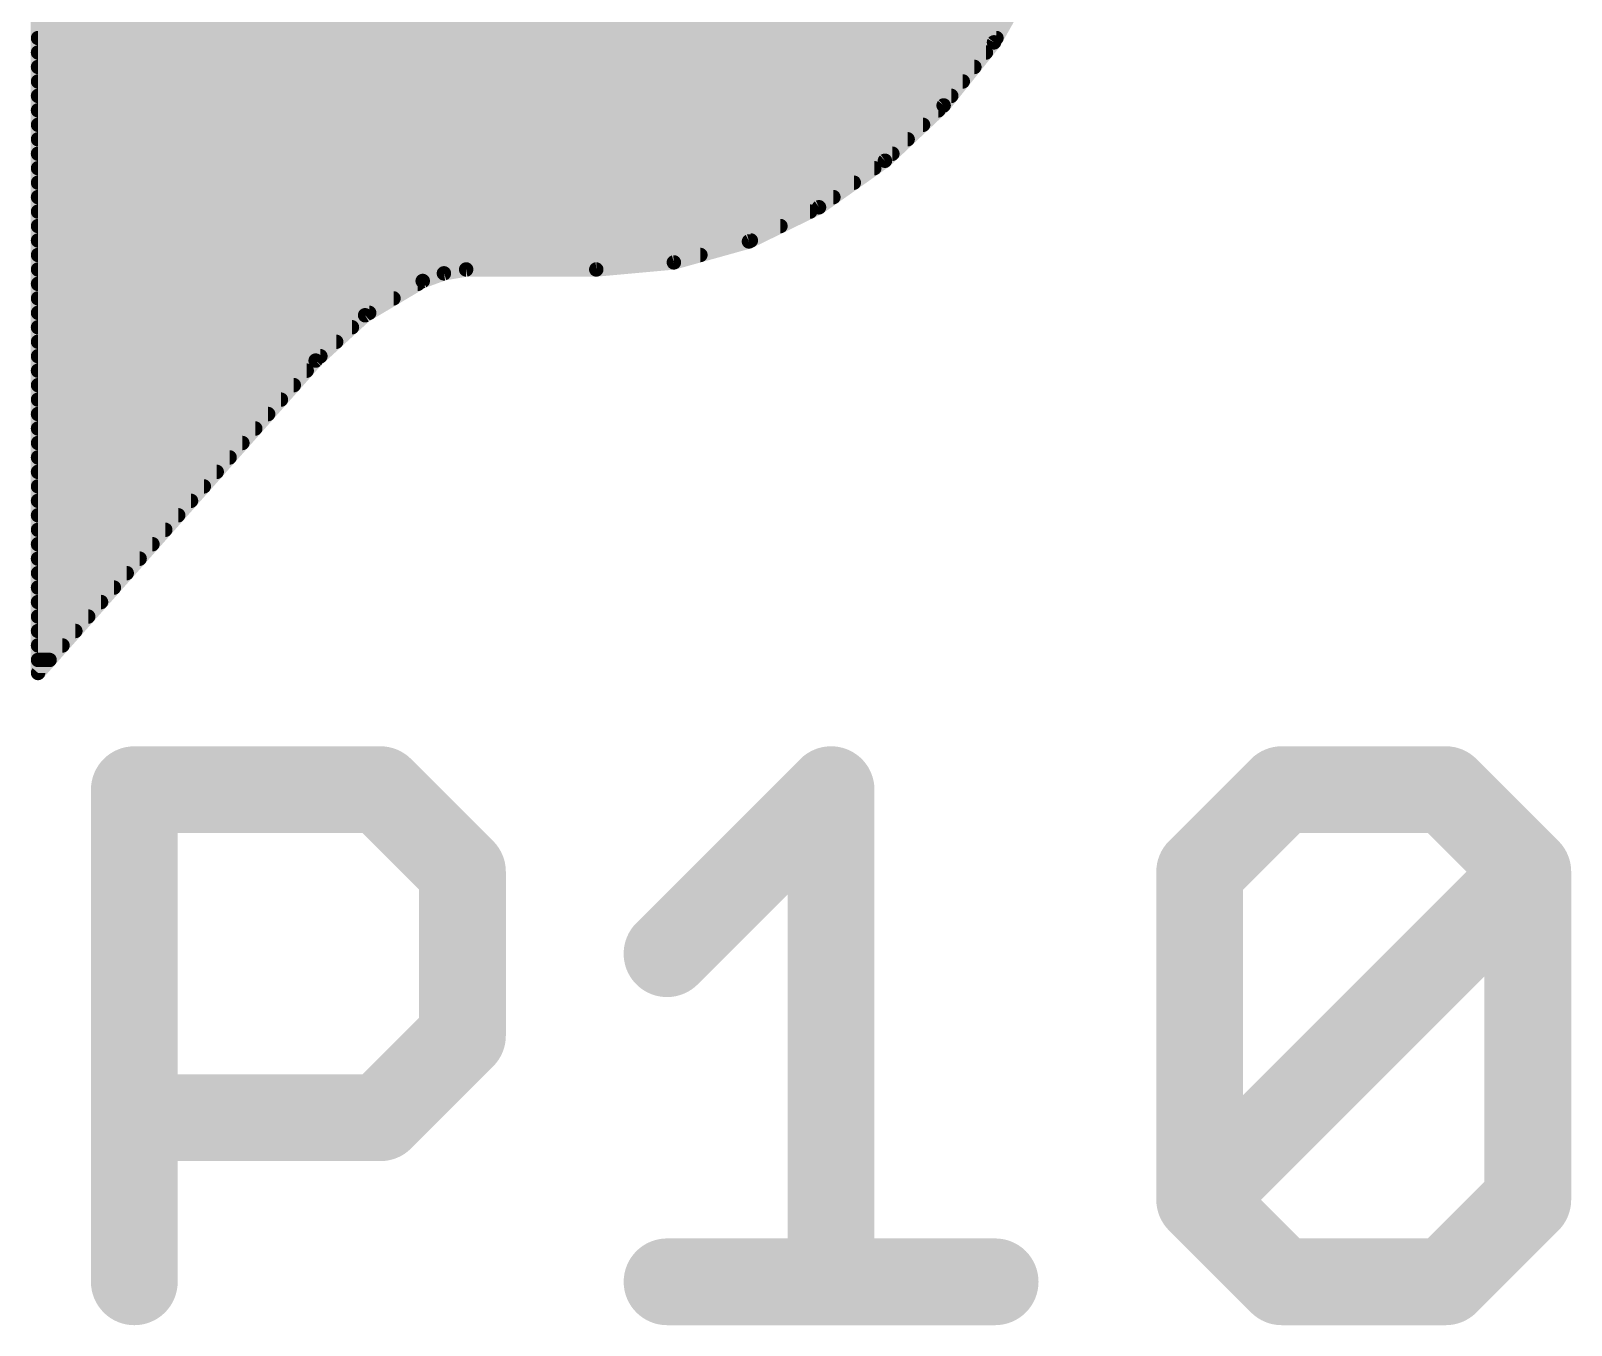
# Model space of a CAD drawing. Extents: x -43 to 64, y -8 to 16.
# Drawn here: x 6.718 to 9.424, y 10.795 to 13.068 of the extents above; entities that cross this region are included whole.
import ezdxf

# ---------------------------------------------------------------- set-up
doc = ezdxf.new("R2010")
doc.units = 0
doc.layers.add('21', color=41, linetype='CONTINUOUS')
doc.layers.add('23', color=53, linetype='CONTINUOUS')

msp = doc.modelspace()

# ---------------------------------------------------------------- linework, layer by layer
at = {"layer": '21'}
for points, const_width in [([(6.7311, 13.4569), (6.7311, 11.9405)], 0.0254), ([(8.41, 13.048), (8.5047, 13.2161)], 0.0254), ([(6.7311, 13.081), (8.4286, 13.081)], 0.0254), ([(6.7311, 13.0556), (8.4143, 13.0556)], 0.0254), ([(6.7311, 13.0302), (8.3958, 13.0302)], 0.0254), ([(8.3216, 12.9373), (8.41, 13.048)], 0.0254), ([(6.7311, 13.0048), (8.3755, 13.0048)], 0.0254), ([(6.7311, 12.9794), (8.3552, 12.9794)], 0.0254), ([(6.7311, 12.954), (8.3349, 12.954)], 0.0254), ([(6.7311, 12.9286), (8.3123, 12.9286)], 0.0254), ([(8.2184, 12.8401), (8.3216, 12.9373)], 0.0254), ([(6.7311, 12.9032), (8.2854, 12.9032)], 0.0254), ([(6.7311, 12.8778), (8.2584, 12.8778)], 0.0254), ([(6.7311, 12.8524), (8.2315, 12.8524)], 0.0254), ([(8.1027, 12.7584), (8.2184, 12.8401)], 0.0254), ([(6.7311, 12.827), (8.1998, 12.827)], 0.0254), ([(6.7311, 12.8016), (8.1639, 12.8016)], 0.0254), ([(6.7311, 12.7762), (8.1279, 12.7762)], 0.0254), ([(7.9797, 12.6984), (8.1027, 12.7584)], 0.0254), ([(6.7311, 12.7508), (8.0871, 12.7508)], 0.0254), ([(6.7311, 12.7254), (8.035, 12.7254)], 0.0254), ([(6.7311, 12.7), (7.9829, 12.7)], 0.0254), ([(7.8478, 12.6616), (7.9797, 12.6984)], 0.0254), ([(6.7311, 12.6746), (7.8944, 12.6746)], 0.0254), ([(6.7311, 12.6492), (7.7115, 12.6492)], 0.0254), ([(7.4439, 12.6424), (7.4829, 12.6492)], 0.0254), ([(7.4829, 12.6492), (7.7115, 12.6492)], 0.0254), ([(7.7115, 12.6492), (7.8478, 12.6616)], 0.0254), ([(6.7311, 12.6238), (7.3981, 12.6238)], 0.0254), ([(7.3055, 12.5687), (7.4067, 12.6289)], 0.0254), ([(7.4067, 12.6289), (7.4439, 12.6424)], 0.0254), ([(6.7311, 12.5984), (7.3554, 12.5984)], 0.0254), ([(6.7311, 12.573), (7.3127, 12.573)], 0.0254), ([(7.2187, 12.4892), (7.3055, 12.5687)], 0.0254), ([(6.7311, 12.5476), (7.2824, 12.5476)], 0.0254), ([(6.7311, 12.5222), (7.2547, 12.5222)], 0.0254), ([(6.7311, 12.4968), (7.227, 12.4968)], 0.0254), ([(6.7311, 11.9405), (7.2187, 12.4892)], 0.0254), ([(6.7311, 12.4714), (7.2029, 12.4714)], 0.0254), ([(6.7311, 12.446), (7.1803, 12.446)], 0.0254), ([(6.7311, 12.4206), (7.1577, 12.4206)], 0.0254), ([(6.7311, 12.3952), (7.1352, 12.3952)], 0.0254), ([(6.7311, 12.3698), (7.1126, 12.3698)], 0.0254), ([(6.7311, 12.3444), (7.09, 12.3444)], 0.0254), ([(6.7311, 12.319), (7.0675, 12.319)], 0.0254), ([(6.7311, 12.2936), (7.0449, 12.2936)], 0.0254), ([(6.7311, 12.2682), (7.0223, 12.2682)], 0.0254), ([(6.7311, 12.2428), (6.9997, 12.2428)], 0.0254), ([(6.7311, 12.2174), (6.9772, 12.2174)], 0.0254), ([(6.7311, 12.192), (6.9546, 12.192)], 0.0254), ([(6.7311, 12.1666), (6.932, 12.1666)], 0.0254), ([(6.7311, 12.1412), (6.9095, 12.1412)], 0.0254), ([(6.7311, 12.1158), (6.8869, 12.1158)], 0.0254), ([(6.7311, 12.0904), (6.8643, 12.0904)], 0.0254), ([(6.7311, 12.065), (6.8417, 12.065)], 0.0254), ([(6.7311, 12.0396), (6.8192, 12.0396)], 0.0254), ([(6.7311, 12.0142), (6.7966, 12.0142)], 0.0254), ([(6.7311, 11.9888), (6.774, 11.9888)], 0.0254), ([(6.7311, 11.9634), (6.7514, 11.9634)], 0.0254), ([(6.9002, 10.8712), (6.9002, 11.7355)], 0.1524), ([(6.9002, 11.7355), (7.3324, 11.7355)], 0.1524), ([(7.3324, 11.7355), (7.4765, 11.5915)], 0.1524), ([(7.8358, 11.4474), (8.1239, 11.7355)], 0.1524), ([(8.1239, 11.7355), (8.1239, 10.8712)], 0.1524), ([(8.7713, 11.5915), (8.9153, 11.7355)], 0.1524), ([(8.9153, 11.7355), (9.2034, 11.7355)], 0.1524), ([(9.2034, 11.7355), (9.3475, 11.5915)], 0.1524), ([(7.4765, 11.5915), (7.4765, 11.3034)], 0.1524), ([(8.7713, 11.0153), (8.7713, 11.5915)], 0.1524), ([(8.7713, 11.0153), (9.3475, 11.5915)], 0.1524), ([(9.3475, 11.5915), (9.3475, 11.0153)], 0.1524), ([(7.4765, 11.3034), (7.3324, 11.1593)], 0.1524), ([(7.3324, 11.1593), (6.9002, 11.1593)], 0.1524), ([(8.9153, 10.8712), (8.7713, 11.0153)], 0.1524), ([(9.3475, 11.0153), (9.2034, 10.8712)], 0.1524), ([(7.8358, 10.8712), (8.412, 10.8712)], 0.1524), ([(9.2034, 10.8712), (8.9153, 10.8712)], 0.1524)]:
    msp.add_lwpolyline(points, dxfattribs=dict(at, const_width=const_width))
for points, const_width in [([(6.7311, 13.0619, 1), (6.7311, 13.0493)], 0.0127), ([(8.4143, 13.0493, 1), (8.4143, 13.0619)], 0.0127), ([(6.7311, 13.0366, 1), (6.7311, 13.0239)], 0.0127), ([(8.3958, 13.0239, 1), (8.3958, 13.0366)], 0.0127), ([(8.4045, 13.0511, 1), (8.4155, 13.0449)], 0.0127), ([(8.415, 13.044, 1), (8.405, 13.052)], 0.0127), ([(6.7311, 13.0112, 1), (6.7311, 12.9985)], 0.0127), ([(8.3755, 12.9985, 1), (8.3755, 13.0112)], 0.0127), ([(6.7311, 12.9857, 1), (6.7311, 12.9731)], 0.0127), ([(8.3552, 12.9731, 1), (8.3552, 12.9857)], 0.0127), ([(6.7311, 12.9604, 1), (6.7311, 12.9477)], 0.0127), ([(8.3349, 12.9477, 1), (8.3349, 12.9604)], 0.0127), ([(6.7311, 12.935, 1), (6.7311, 12.9223)], 0.0127), ([(8.3123, 12.9223, 1), (8.3123, 12.935)], 0.0127), ([(8.3166, 12.9413, 1), (8.3265, 12.9333)], 0.0127), ([(8.3259, 12.9327, 1), (8.3172, 12.9419)], 0.0127), ([(6.7311, 12.9095, 1), (6.7311, 12.8969)], 0.0127), ([(8.2854, 12.8969, 1), (8.2854, 12.9095)], 0.0127), ([(6.7311, 12.8841, 1), (6.7311, 12.8715)], 0.0127), ([(8.2584, 12.8715, 1), (8.2584, 12.8841)], 0.0127), ([(6.7311, 12.8588, 1), (6.7311, 12.8461)], 0.0127), ([(8.2141, 12.8447, 1), (8.2228, 12.8355)], 0.0127), ([(8.2221, 12.8349, 1), (8.2148, 12.8453)], 0.0127), ([(8.2315, 12.8461, 1), (8.2315, 12.8588)], 0.0127), ([(6.7311, 12.8333, 1), (6.7311, 12.8207)], 0.0127), ([(8.1998, 12.8207, 1), (8.1998, 12.8333)], 0.0127), ([(6.7311, 12.8079, 1), (6.7311, 12.7953)], 0.0127), ([(8.1639, 12.7953, 1), (8.1639, 12.8079)], 0.0127), ([(6.7311, 12.7826, 1), (6.7311, 12.7699)], 0.0127), ([(8.099, 12.7636, 1), (8.1064, 12.7532)], 0.0127), ([(8.1055, 12.7527, 1), (8.0999, 12.7641)], 0.0127), ([(8.1279, 12.7699, 1), (8.1279, 12.7826)], 0.0127), ([(6.7311, 12.7571, 1), (6.7311, 12.7445)], 0.0127), ([(8.0871, 12.7445, 1), (8.0871, 12.7571)], 0.0127), ([(6.7311, 12.7317, 1), (6.7311, 12.7191)], 0.0127), ([(8.035, 12.7191, 1), (8.035, 12.7317)], 0.0127), ([(6.7311, 12.7064, 1), (6.7311, 12.6937)], 0.0127), ([(7.9769, 12.7041, 1), (7.9824, 12.6927)], 0.0127), ([(7.9814, 12.6923, 1), (7.978, 12.7045)], 0.0127), ([(7.9829, 12.6937, 1), (7.9829, 12.7064)], 0.0127), ([(6.7311, 12.6809, 1), (6.7311, 12.6683)], 0.0127), ([(6.7311, 12.6555, 1), (6.7311, 12.6429)], 0.0127), ([(7.4829, 12.6555, 1), (7.4829, 12.6429)], 0.0127), ([(7.484, 12.6429, 1), (7.4818, 12.6555)], 0.0127), ([(7.7109, 12.6555, 1), (7.7121, 12.6429)], 0.0127), ([(7.7115, 12.6429, 1), (7.7115, 12.6555)], 0.0127), ([(7.7115, 12.6429, 1), (7.7115, 12.6555)], 0.0127), ([(7.8461, 12.6677, 1), (7.8495, 12.6555)], 0.0127), ([(7.8484, 12.6553, 1), (7.8472, 12.6679)], 0.0127), ([(7.8944, 12.6683, 1), (7.8944, 12.6809)], 0.0127), ([(6.7311, 12.6302, 1), (6.7311, 12.6175)], 0.0127), ([(7.3981, 12.6175, 1), (7.3981, 12.6302)], 0.0127), ([(7.4045, 12.6349, 1), (7.4089, 12.6229)], 0.0127), ([(7.4099, 12.6234, 1), (7.4035, 12.6344)], 0.0127), ([(7.4428, 12.6486, 1), (7.445, 12.6361)], 0.0127), ([(7.4461, 12.6364, 1), (7.4418, 12.6483)], 0.0127), ([(6.7311, 12.6047, 1), (6.7311, 12.5921)], 0.0127), ([(7.3554, 12.5921, 1), (7.3554, 12.6047)], 0.0127), ([(6.7311, 12.5793, 1), (6.7311, 12.5667)], 0.0127), ([(7.3023, 12.5742, 1), (7.3087, 12.5633)], 0.0127), ([(7.3098, 12.5641, 1), (7.3012, 12.5734)], 0.0127), ([(7.3127, 12.5667, 1), (7.3127, 12.5793)], 0.0127), ([(6.7311, 12.554, 1), (6.7311, 12.5413)], 0.0127), ([(7.2824, 12.5413, 1), (7.2824, 12.554)], 0.0127), ([(6.7311, 12.5285, 1), (6.7311, 12.5159)], 0.0127), ([(7.2547, 12.5159, 1), (7.2547, 12.5285)], 0.0127), ([(6.7311, 12.5031, 1), (6.7311, 12.4905)], 0.0127), ([(7.2144, 12.4939, 1), (7.223, 12.4845)], 0.0127), ([(7.2234, 12.485, 1), (7.214, 12.4934)], 0.0127), ([(7.227, 12.4905, 1), (7.227, 12.5031)], 0.0127), ([(6.7311, 12.4778, 1), (6.7311, 12.4651)], 0.0127), ([(7.2029, 12.4651, 1), (7.2029, 12.4778)], 0.0127), ([(6.7311, 12.4523, 1), (6.7311, 12.4397)], 0.0127), ([(7.1803, 12.4397, 1), (7.1803, 12.4523)], 0.0127), ([(6.7311, 12.4269, 1), (6.7311, 12.4143)], 0.0127), ([(7.1577, 12.4143, 1), (7.1577, 12.4269)], 0.0127), ([(6.7311, 12.4016, 1), (6.7311, 12.3889)], 0.0127), ([(7.1352, 12.3889, 1), (7.1352, 12.4016)], 0.0127), ([(6.7311, 12.3762, 1), (6.7311, 12.3635)], 0.0127), ([(7.1126, 12.3635, 1), (7.1126, 12.3762)], 0.0127), ([(6.7311, 12.3507, 1), (6.7311, 12.3381)], 0.0127), ([(7.09, 12.3381, 1), (7.09, 12.3507)], 0.0127), ([(6.7311, 12.3254, 1), (6.7311, 12.3127)], 0.0127), ([(7.0675, 12.3127, 1), (7.0675, 12.3254)], 0.0127), ([(6.7311, 12.3, 1), (6.7311, 12.2873)], 0.0127), ([(7.0449, 12.2873, 1), (7.0449, 12.3)], 0.0127), ([(6.7311, 12.2745, 1), (6.7311, 12.2619)], 0.0127), ([(6.7311, 12.2492, 1), (6.7311, 12.2365)], 0.0127), ([(6.9997, 12.2365, 1), (6.9997, 12.2492)], 0.0127), ([(7.0223, 12.2619, 1), (7.0223, 12.2745)], 0.0127), ([(6.7311, 12.2238, 1), (6.7311, 12.2111)], 0.0127), ([(6.9772, 12.2111, 1), (6.9772, 12.2238)], 0.0127), ([(6.7311, 12.1983, 1), (6.7311, 12.1857)], 0.0127), ([(6.9546, 12.1857, 1), (6.9546, 12.1983)], 0.0127), ([(6.7311, 12.173, 1), (6.7311, 12.1603)], 0.0127), ([(6.932, 12.1603, 1), (6.932, 12.173)], 0.0127), ([(6.7311, 12.1476, 1), (6.7311, 12.1349)], 0.0127), ([(6.9095, 12.1349, 1), (6.9095, 12.1476)], 0.0127), ([(6.7311, 12.1221, 1), (6.7311, 12.1095)], 0.0127), ([(6.8869, 12.1095, 1), (6.8869, 12.1221)], 0.0127), ([(6.7311, 12.0968, 1), (6.7311, 12.0841)], 0.0127), ([(6.8643, 12.0841, 1), (6.8643, 12.0968)], 0.0127), ([(6.7311, 12.0714, 1), (6.7311, 12.0587)], 0.0127), ([(6.8417, 12.0587, 1), (6.8417, 12.0714)], 0.0127), ([(6.7311, 12.0459, 1), (6.7311, 12.0333)], 0.0127), ([(6.8192, 12.0333, 1), (6.8192, 12.0459)], 0.0127), ([(6.7311, 12.0206, 1), (6.7311, 12.0079)], 0.0127), ([(6.7966, 12.0079, 1), (6.7966, 12.0206)], 0.0127), ([(6.7311, 11.9952, 1), (6.7311, 11.9825)], 0.0127), ([(6.774, 11.9825, 1), (6.774, 11.9952)], 0.0127), ([(6.7311, 11.9697, 1), (6.7311, 11.9571)], 0.0127), ([(6.7514, 11.9571, 1), (6.7514, 11.9697)], 0.0127), ([(6.7264, 11.9447, 1), (6.7358, 11.9363)], 0.0127), ([(6.7248, 11.9405, 1), (6.7375, 11.9405)], 0.0127), ([(6.9383, 11.7355, 1), (6.8621, 11.7355)], 0.0762), ([(6.9002, 11.7736, 1), (6.9002, 11.6974)], 0.0762), ([(7.3593, 11.7625, 1), (7.3055, 11.7086)], 0.0762), ([(7.3324, 11.6974, 1), (7.3324, 11.7736)], 0.0762), ([(8.162, 11.7355, 1), (8.0858, 11.7355)], 0.0762), ([(8.1508, 11.7086, 1), (8.0969, 11.7625)], 0.0762), ([(8.9153, 11.7736, 1), (8.9153, 11.6974)], 0.0762), ([(8.9423, 11.7086, 1), (8.8884, 11.7625)], 0.0762), ([(9.2304, 11.7625, 1), (9.1765, 11.7086)], 0.0762), ([(9.2034, 11.6974, 1), (9.2034, 11.7736)], 0.0762), ([(7.5146, 11.5915, 1), (7.4384, 11.5915)], 0.0762), ([(8.8094, 11.5915, 1), (8.7332, 11.5915)], 0.0762), ([(9.3856, 11.5915, 1), (9.3094, 11.5915)], 0.0762), ([(9.3744, 11.5645, 1), (9.3206, 11.6184)], 0.0762), ([(7.4495, 11.5645, 1), (7.5034, 11.6184)], 0.0762), ([(8.7443, 11.6184, 1), (8.7982, 11.5645)], 0.0762), ([(9.3206, 11.5645, 1), (9.3744, 11.6184)], 0.0762), ([(7.8088, 11.4744, 1), (7.8627, 11.4205)], 0.0762), ([(7.5034, 11.2764, 1), (7.4495, 11.3303)], 0.0762), ([(7.4384, 11.3034, 1), (7.5146, 11.3034)], 0.0762), ([(6.9002, 11.1974, 1), (6.9002, 11.1212)], 0.0762), ([(7.3324, 11.1212, 1), (7.3324, 11.1974)], 0.0762), ([(7.3055, 11.1863, 1), (7.3593, 11.1324)], 0.0762), ([(8.7982, 11.0422, 1), (8.7443, 10.9883)], 0.0762), ([(8.7443, 11.0422, 1), (8.7982, 10.9883)], 0.0762), ([(9.3744, 10.9883, 1), (9.3206, 11.0422)], 0.0762), ([(8.7332, 11.0153, 1), (8.8094, 11.0153)], 0.0762), ([(9.3094, 11.0153, 1), (9.3856, 11.0153)], 0.0762), ([(7.8358, 10.9093, 1), (7.8358, 10.8331)], 0.0762), ([(8.412, 10.8331, 1), (8.412, 10.9093)], 0.0762), ([(8.9153, 10.9093, 1), (8.9153, 10.8331)], 0.0762), ([(8.8884, 10.8443, 1), (8.9423, 10.8981)], 0.0762), ([(9.1765, 10.8981, 1), (9.2304, 10.8443)], 0.0762), ([(9.2034, 10.8331, 1), (9.2034, 10.9093)], 0.0762), ([(6.8621, 10.8712, 1), (6.9383, 10.8712)], 0.0762), ([(8.0858, 10.8712, 1), (8.162, 10.8712)], 0.0762)]:
    msp.add_lwpolyline(points, format="xyb", dxfattribs=dict(at, const_width=const_width))
at = {"layer": '23'}
msp.add_point((6.731, 11.938), dxfattribs=at)

doc.saveas('drawing.dxf')
